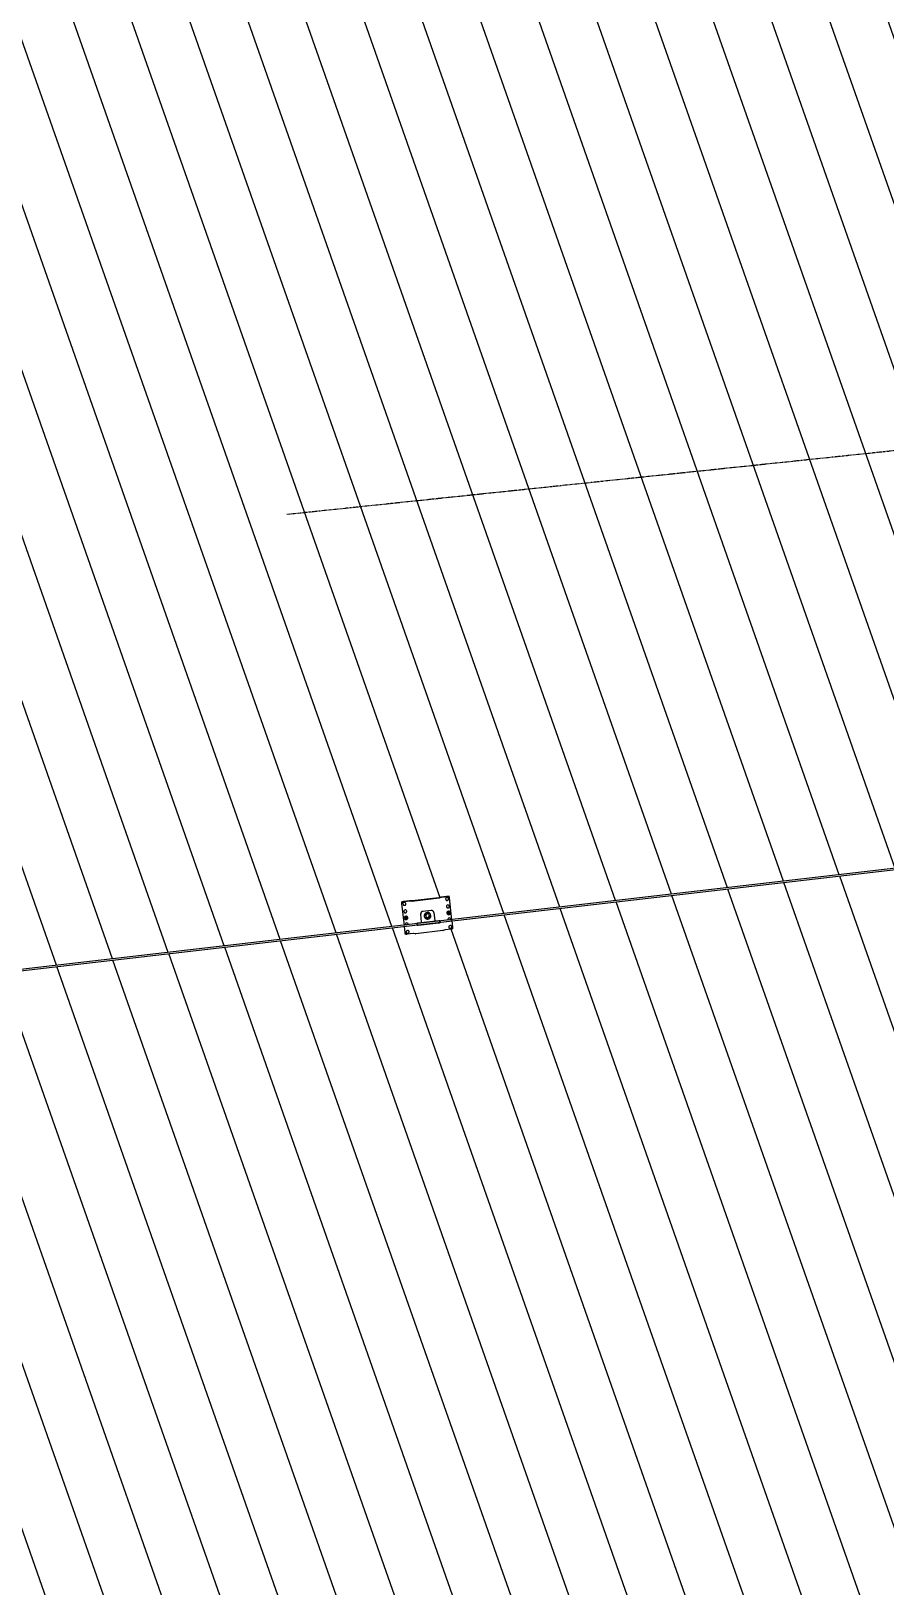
# Model space of a CAD drawing. Header units: millimetres. Extents: x -2479188 to -2300024, y 3874558 to 4053369.
# Drawn here: x -2352806 to -2347627, y 3971974 to 3981412 of the extents above; entities that cross this region are included whole.
import ezdxf

# ---------------------------------------------------------------- set-up
doc = ezdxf.new("R2010")
doc.units = ezdxf.units.MM
doc.linetypes.add('Grid Line', pattern=[21, 12, -3, 3, -3])
for name, color, linetype, lineweight in [('A-ANNO-DIMS', 211, 'Continuous', 5), ('A-ANNO-DIMS-200', 211, 'Continuous', 5), ('A-ROOF-PATT', 132, 'Continuous', 5), ('Q-SPCQ', 91, 'Continuous', 5), ('S-GRID', 1, 'Continuous', 5)]:
    doc.layers.add(name, color=color, linetype=linetype, lineweight=lineweight)
doc.styles.add('Arial', font='arial.ttf', dxfattribs={"height": 500})
doc.dimstyles.new('2_5-Diagonal-_deg_-Decimal_O', dxfattribs={"dimscale": 304.8, "dimtxt": 510.1297, "dimasz": 0.984252, "dimexe": 0.656168, "dimexo": 0.0625, "dimgap": 0.984252, "dimtad": 1, "dimdec": 0, "dimzin": 0, "dimdsep": 46, "dimtxsty": 'Arial', "dimblk1": 'OBLIQUE', "dimblk2": 'OBLIQUE', "dimsah": 1, "dimcen": 0.09, "dimdle": 0.656168, "dimazin": 0, "dimtfac": 1, "dimtdec": 4, "dimtix": 1, "dimtmove": 0, "dimatfit": 3, "dimfxl": 3.28084, "dimfxlon": 1, "dimtvp": 1, "dimtfill": 1, "dimtolj": 1, "dimtzin": 0, "dimlwd": 15, "dimlwe": 15, "dimarcsym": 2})

# ---------------------------------------------------------------- blocks, each defined once
blk = doc.blocks.new('Static Line_Sayfa_Metal Deck_Pan Mount - Up to 15 _ pitch - Max 2 Users-1848369-GA - Part A 6m')
at = {"layer": 'Q-SPCQ'}
for p, q in [((-2343541, 3976795.1), (-2379056, 3972687.5)), ((-2379055.1, 3972679.6), (-2343541, 3976787)), ((-2350495.1, 3976131.6), (-2350330.4, 3976150.6)), ((-2350332, 3976150.5), (-2350493.6, 3976131.8)), ((-2350319.4, 3976154.5), (-2350331, 3976150.7)), ((-2350329.4, 3976150.7), (-2350317.9, 3976154.6)), ((-2350269.6, 3976160.5), (-2350319.3, 3976154.7)), ((-2350319.3, 3976154.6), (-2350269.6, 3976160.3)), ((-2350279.5, 3976159.2), (-2350318.5, 3976154.6)), ((-2350316.9, 3976154.7), (-2350279.5, 3976159.1)), ((-2350269.6, 3976160.3), (-2350269.6, 3976160.5)), ((-2350268.4, 3976150.3), (-2350269.6, 3976160.3)), ((-2350268.9, 3976152.4), (-2350269, 3976152.5)), ((-2350253, 3976016.1), (-2350268.4, 3976150.3)), ((-2350508, 3976132.9), (-2350557.7, 3976127.1)), ((-2350557.7, 3976127), (-2350508, 3976132.7)), ((-2350556.5, 3976117), (-2350557.7, 3976127)), ((-2350541.2, 3975983.7), (-2350556.5, 3976117)), ((-2350549.6, 3976111.5), (-2350549.6, 3976111.4)), ((-2350508.8, 3976132.6), (-2350547.7, 3976128.1)), ((-2350547.7, 3976128), (-2350510.3, 3976132.4)), ((-2350544.4, 3976066.1), (-2350544.3, 3976066)), ((-2350532.6, 3976117.4), (-2350532.6, 3976117.4)), ((-2350527.4, 3976072), (-2350527.4, 3976072.1)), ((-2350509.3, 3976132.4), (-2350496, 3976131.5)), ((-2350508, 3976132.7), (-2350508, 3976132.9)), ((-2350494.5, 3976131.8), (-2350507.8, 3976132.7)), ((-2350379.9, 3976074.5), (-2350429.6, 3976068.8)), ((-2350379.9, 3976074.4), (-2350429.5, 3976068.6)), ((-2350364, 3976064.4), (-2350364, 3976064.6)), ((-2350363.2, 3976061.2), (-2350357.6, 3976012.1)), ((-2350291.3, 3976141.3), (-2350291.3, 3976141.3)), ((-2350286.1, 3976096), (-2350286.1, 3976095.9)), ((-2350273.7, 3976065.1), (-2350278.2, 3976061.6)), ((-2350278.2, 3976061.6), (-2350277.5, 3976056.1)), ((-2350273.6, 3976064.8), (-2350278.1, 3976061.4)), ((-2350278.1, 3976061.4), (-2350277.5, 3976055.8)), ((-2350277.5, 3976055.8), (-2350272.3, 3976053.6)), ((-2350274.3, 3976147.3), (-2350274.3, 3976147.3)), ((-2350268.6, 3976062.8), (-2350273.7, 3976065.1)), ((-2350273.6, 3976064.8), (-2350273.7, 3976065)), ((-2350268.5, 3976062.5), (-2350273.6, 3976064.8)), ((-2350272.3, 3976053.6), (-2350267.8, 3976056.9)), ((-2350269.1, 3976101.9), (-2350269.1, 3976101.9)), ((-2350267.8, 3976056.9), (-2350268.5, 3976062.5)), ((-2350535.9, 3975938.4), (-2350540.6, 3975979.3)), ((-2350536.5, 3976031.8), (-2350532, 3976035.2)), ((-2350535.8, 3976026.2), (-2350536.5, 3976031.8)), ((-2350531.9, 3976034.9), (-2350536.4, 3976031.5)), ((-2350536.4, 3976031.5), (-2350535.7, 3976025.9)), ((-2350535.7, 3976025.9), (-2350530.6, 3976023.7)), ((-2350535.2, 3975986.7), (-2350535.1, 3975986.3)), ((-2350535.2, 3975986.7), (-2350535.2, 3975986.7)), ((-2350531.9, 3976034.9), (-2350532, 3976035.2)), ((-2350532, 3976035.2), (-2350526.8, 3976032.9)), ((-2350526.7, 3976032.6), (-2350531.9, 3976034.9)), ((-2350530.6, 3976023.7), (-2350526.1, 3976027)), ((-2350526.1, 3976027), (-2350526.7, 3976032.6)), ((-2350518.2, 3975992.6), (-2350518.3, 3975992.7)), ((-2350461.4, 3975996.9), (-2350465.5, 3975995.4)), ((-2350464.3, 3975985.1), (-2350459.9, 3975984.6)), ((-2350459.1, 3975997.5), (-2350461.4, 3975996.9)), ((-2350457.6, 3975984.6), (-2350459.9, 3975984.6)), ((-2350333.1, 3976012), (-2350459.1, 3975997.5)), ((-2350457.6, 3975984.6), (-2350331.7, 3975999.1)), ((-2350437.1, 3976002.9), (-2350442.7, 3976052)), ((-2350420, 3976035.1), (-2350420, 3976035)), ((-2350412.3, 3976037.7), (-2350412.2, 3976037.3)), ((-2350410.2, 3976037.9), (-2350410.2, 3976037.8)), ((-2350391.9, 3976044.3), (-2350391.9, 3976044.3)), ((-2350390, 3976045.1), (-2350390.1, 3976045.5)), ((-2350382.5, 3976048.2), (-2350382.5, 3976048.3)), ((-2350333.1, 3976012), (-2350330.8, 3976012)), ((-2350331.7, 3975999.1), (-2350329.4, 3975999.7)), ((-2350326.4, 3976011.5), (-2350330.8, 3976012)), ((-2350329.4, 3975999.7), (-2350325.3, 3976001.2)), ((-2350277, 3976016.6), (-2350276.9, 3976016.5)), ((-2350276.9, 3976016.5), (-2350276.8, 3976016.2)), ((-2350271.8, 3975971.2), (-2350271.7, 3975971.1)), ((-2350260, 3976022.5), (-2350260, 3976022.6)), ((-2350246.8, 3975961.9), (-2350255.9, 3975960.8)), ((-2350254.7, 3975977.1), (-2350254.8, 3975977.2)), ((-2350247.9, 3975971.7), (-2350252.6, 3976012.6)), ((-2350246.8, 3975961.9), (-2350247.9, 3975971.7)), ((-2350534.8, 3975928.6), (-2350536, 3975938.4)), ((-2350535.5, 3975936.3), (-2350535.4, 3975936.2)), ((-2350525.6, 3975929.6), (-2350534.8, 3975928.6)), ((-2350530, 3975941.3), (-2350530, 3975941.3)), ((-2350487.4, 3975933.9), (-2350524.9, 3975929.6)), ((-2350513, 3975947.2), (-2350513, 3975947.3)), ((-2350473.2, 3975933.1), (-2350486.5, 3975934)), ((-2350307.6, 3975952.2), (-2350472.2, 3975933.1)), ((-2350295, 3975956.1), (-2350306.6, 3975952.3)), ((-2350256.7, 3975960.6), (-2350294.1, 3975956.3))]:
    blk.add_line(p, q, dxfattribs=at)
at = {"layer": 'Q-SPCQ', "flags": 128}
for points in [[(-2350549.6, 3976111.4), (-2350549.4, 3976111.1), (-2350549.3, 3976110.7), (-2350549.1, 3976110.4), (-2350549, 3976110.1), (-2350548.8, 3976109.8), (-2350548.6, 3976109.5), (-2350548.4, 3976109.2), (-2350548.2, 3976108.9), (-2350548, 3976108.6), (-2350547.7, 3976108.3), (-2350547.5, 3976108.1), (-2350547.2, 3976107.8), (-2350547, 3976107.6), (-2350546.7, 3976107.4), (-2350546.4, 3976107.1), (-2350546.1, 3976106.9), (-2350545.8, 3976106.7), (-2350545.5, 3976106.6), (-2350545.2, 3976106.4), (-2350544.8, 3976106.2), (-2350544.5, 3976106.1), (-2350544.2, 3976106), (-2350543.8, 3976105.8), (-2350543.5, 3976105.7), (-2350543.1, 3976105.6), (-2350542.8, 3976105.6), (-2350542.4, 3976105.5), (-2350542.1, 3976105.5), (-2350541.7, 3976105.4), (-2350541.4, 3976105.4), (-2350541, 3976105.4), (-2350540.6, 3976105.4), (-2350540.3, 3976105.4), (-2350540, 3976105.5)], [(-2350544.3, 3976066), (-2350544.2, 3976065.7), (-2350544.1, 3976065.4), (-2350543.9, 3976065), (-2350543.8, 3976064.7), (-2350543.6, 3976064.4), (-2350543.4, 3976064.1), (-2350543.2, 3976063.8), (-2350543, 3976063.5), (-2350542.7, 3976063.2), (-2350542.5, 3976063), (-2350542.3, 3976062.7), (-2350542, 3976062.5), (-2350541.7, 3976062.2), (-2350541.5, 3976062), (-2350541.2, 3976061.8), (-2350540.9, 3976061.6), (-2350540.6, 3976061.4), (-2350540.3, 3976061.2), (-2350539.9, 3976061), (-2350539.6, 3976060.9), (-2350539.3, 3976060.7), (-2350539, 3976060.6), (-2350538.6, 3976060.5), (-2350538.3, 3976060.4), (-2350537.9, 3976060.3), (-2350537.6, 3976060.2), (-2350537.2, 3976060.1), (-2350536.9, 3976060.1), (-2350536.5, 3976060), (-2350536.1, 3976060), (-2350535.8, 3976060), (-2350535.4, 3976060), (-2350535.1, 3976060.1), (-2350534.8, 3976060.1)], [(-2350540, 3976105.5), (-2350539.7, 3976105.5), (-2350539.3, 3976105.6), (-2350539, 3976105.7), (-2350538.6, 3976105.7), (-2350538.3, 3976105.8), (-2350537.9, 3976106), (-2350537.6, 3976106.1), (-2350537.3, 3976106.2), (-2350537, 3976106.4), (-2350536.6, 3976106.6), (-2350536.3, 3976106.8), (-2350536, 3976106.9), (-2350535.7, 3976107.2), (-2350535.5, 3976107.4), (-2350535.2, 3976107.6), (-2350534.9, 3976107.8), (-2350534.7, 3976108.1), (-2350534.4, 3976108.4), (-2350534.2, 3976108.6), (-2350533.9, 3976108.9), (-2350533.7, 3976109.2), (-2350533.5, 3976109.5), (-2350533.3, 3976109.8), (-2350533.2, 3976110.1), (-2350533, 3976110.4), (-2350532.8, 3976110.8), (-2350532.7, 3976111.1), (-2350532.6, 3976111.4), (-2350532.5, 3976111.8), (-2350532.4, 3976112.1), (-2350532.3, 3976112.5), (-2350532.2, 3976112.8), (-2350532.2, 3976113.2), (-2350532.1, 3976113.5), (-2350532.1, 3976113.9), (-2350532.1, 3976114.3), (-2350532.1, 3976114.6), (-2350532.1, 3976115), (-2350532.1, 3976115.3), (-2350532.2, 3976115.7), (-2350532.2, 3976116), (-2350532.3, 3976116.4), (-2350532.4, 3976116.7), (-2350532.5, 3976117.1), (-2350532.6, 3976117.4)], [(-2350534.8, 3976060.1), (-2350534.5, 3976060.1), (-2350534.1, 3976060.2), (-2350533.8, 3976060.3), (-2350533.4, 3976060.4), (-2350533.1, 3976060.5), (-2350532.7, 3976060.6), (-2350532.4, 3976060.7), (-2350532.1, 3976060.9), (-2350531.7, 3976061), (-2350531.4, 3976061.2), (-2350531.1, 3976061.4), (-2350530.8, 3976061.6), (-2350530.5, 3976061.8), (-2350530.2, 3976062), (-2350530, 3976062.2), (-2350529.7, 3976062.5), (-2350529.4, 3976062.7), (-2350529.2, 3976063), (-2350528.9, 3976063.3), (-2350528.7, 3976063.5), (-2350528.5, 3976063.8), (-2350528.3, 3976064.1), (-2350528.1, 3976064.4), (-2350527.9, 3976064.7), (-2350527.8, 3976065.1), (-2350527.6, 3976065.4), (-2350527.5, 3976065.7), (-2350527.4, 3976066.1), (-2350527.2, 3976066.4), (-2350527.1, 3976066.7), (-2350527.1, 3976067.1), (-2350527, 3976067.4), (-2350526.9, 3976067.8), (-2350526.9, 3976068.2), (-2350526.9, 3976068.5), (-2350526.9, 3976068.9), (-2350526.9, 3976069.2), (-2350526.9, 3976069.6), (-2350526.9, 3976070), (-2350526.9, 3976070.3), (-2350527, 3976070.7), (-2350527.1, 3976071), (-2350527.2, 3976071.4), (-2350527.3, 3976071.7), (-2350527.4, 3976072)], [(-2350291.3, 3976141.3), (-2350291.2, 3976140.9), (-2350291, 3976140.6), (-2350290.9, 3976140.3), (-2350290.7, 3976140), (-2350290.5, 3976139.7), (-2350290.3, 3976139.4), (-2350290.1, 3976139.1), (-2350289.9, 3976138.8), (-2350289.7, 3976138.5), (-2350289.5, 3976138.2), (-2350289.2, 3976138), (-2350289, 3976137.7), (-2350288.7, 3976137.5), (-2350288.4, 3976137.2), (-2350288.1, 3976137), (-2350287.8, 3976136.8), (-2350287.5, 3976136.6), (-2350287.2, 3976136.4), (-2350286.9, 3976136.3), (-2350286.6, 3976136.1), (-2350286.3, 3976136), (-2350285.9, 3976135.8), (-2350285.6, 3976135.7), (-2350285.2, 3976135.6), (-2350284.9, 3976135.5), (-2350284.5, 3976135.4), (-2350284.2, 3976135.4), (-2350283.8, 3976135.3), (-2350283.5, 3976135.3), (-2350283.1, 3976135.3), (-2350282.7, 3976135.3), (-2350282.4, 3976135.3), (-2350282, 3976135.3), (-2350281.8, 3976135.3)], [(-2350286.1, 3976095.9), (-2350286, 3976095.6), (-2350285.8, 3976095.2), (-2350285.7, 3976094.9), (-2350285.5, 3976094.6), (-2350285.3, 3976094.3), (-2350285.1, 3976094), (-2350284.9, 3976093.7), (-2350284.7, 3976093.4), (-2350284.5, 3976093.1), (-2350284.2, 3976092.8), (-2350284, 3976092.6), (-2350283.7, 3976092.3), (-2350283.5, 3976092.1), (-2350283.2, 3976091.9), (-2350282.9, 3976091.6), (-2350282.6, 3976091.4), (-2350282.3, 3976091.2), (-2350282, 3976091), (-2350281.7, 3976090.9), (-2350281.4, 3976090.7), (-2350281, 3976090.6), (-2350280.7, 3976090.4), (-2350280.4, 3976090.3), (-2350280, 3976090.2), (-2350279.7, 3976090.1), (-2350279.3, 3976090.1), (-2350279, 3976090), (-2350278.6, 3976089.9), (-2350278.2, 3976089.9), (-2350277.9, 3976089.9), (-2350277.5, 3976089.9), (-2350277.2, 3976089.9), (-2350276.8, 3976089.9), (-2350276.6, 3976090)], [(-2350281.8, 3976135.3), (-2350281.4, 3976135.4), (-2350281.1, 3976135.4), (-2350280.7, 3976135.5), (-2350280.4, 3976135.6), (-2350280, 3976135.7), (-2350279.7, 3976135.8), (-2350279.4, 3976136), (-2350279, 3976136.1), (-2350278.7, 3976136.3), (-2350278.4, 3976136.4), (-2350278.1, 3976136.6), (-2350277.8, 3976136.8), (-2350277.5, 3976137), (-2350277.2, 3976137.2), (-2350276.9, 3976137.5), (-2350276.6, 3976137.7), (-2350276.4, 3976138), (-2350276.1, 3976138.2), (-2350275.9, 3976138.5), (-2350275.7, 3976138.8), (-2350275.5, 3976139.1), (-2350275.3, 3976139.4), (-2350275.1, 3976139.7), (-2350274.9, 3976140), (-2350274.7, 3976140.3), (-2350274.6, 3976140.6), (-2350274.4, 3976141), (-2350274.3, 3976141.3), (-2350274.2, 3976141.6), (-2350274.1, 3976142), (-2350274, 3976142.3), (-2350274, 3976142.7), (-2350273.9, 3976143), (-2350273.9, 3976143.4), (-2350273.8, 3976143.8), (-2350273.8, 3976144.1), (-2350273.8, 3976144.5), (-2350273.8, 3976144.8), (-2350273.9, 3976145.2), (-2350273.9, 3976145.6), (-2350274, 3976145.9), (-2350274, 3976146.3), (-2350274.1, 3976146.6), (-2350274.2, 3976147), (-2350274.3, 3976147.3)], [(-2350276.6, 3976090), (-2350276.2, 3976090), (-2350275.8, 3976090.1), (-2350275.5, 3976090.1), (-2350275.2, 3976090.2), (-2350274.8, 3976090.3), (-2350274.5, 3976090.5), (-2350274.1, 3976090.6), (-2350273.8, 3976090.7), (-2350273.5, 3976090.9), (-2350273.2, 3976091.1), (-2350272.9, 3976091.2), (-2350272.6, 3976091.4), (-2350272.3, 3976091.6), (-2350272, 3976091.9), (-2350271.7, 3976092.1), (-2350271.4, 3976092.3), (-2350271.2, 3976092.6), (-2350270.9, 3976092.8), (-2350270.7, 3976093.1), (-2350270.5, 3976093.4), (-2350270.2, 3976093.7), (-2350270, 3976094), (-2350269.9, 3976094.3), (-2350269.7, 3976094.6), (-2350269.5, 3976094.9), (-2350269.4, 3976095.3), (-2350269.2, 3976095.6), (-2350269.1, 3976095.9), (-2350269, 3976096.3), (-2350268.9, 3976096.6), (-2350268.8, 3976097), (-2350268.7, 3976097.3), (-2350268.7, 3976097.7), (-2350268.6, 3976098), (-2350268.6, 3976098.4), (-2350268.6, 3976098.7), (-2350268.6, 3976099.1), (-2350268.6, 3976099.5), (-2350268.6, 3976099.8), (-2350268.7, 3976100.2), (-2350268.7, 3976100.5), (-2350268.8, 3976100.9), (-2350268.9, 3976101.2), (-2350269, 3976101.6), (-2350269.1, 3976101.9)], [(-2350517.9, 3975988.1), (-2350517.8, 3975988.4), (-2350517.8, 3975988.8), (-2350517.7, 3975989.1), (-2350517.7, 3975989.5), (-2350517.7, 3975989.9), (-2350517.7, 3975990.2), (-2350517.8, 3975990.6), (-2350517.8, 3975990.9), (-2350517.9, 3975991.3), (-2350517.9, 3975991.6), (-2350518, 3975992), (-2350518.1, 3975992.3), (-2350518.2, 3975992.6)], [(-2350412.2, 3976037.3), (-2350412, 3976036.9), (-2350411.8, 3976036.4), (-2350411.6, 3976036), (-2350411.4, 3976035.6), (-2350411.2, 3976035.2), (-2350410.9, 3976034.8), (-2350410.7, 3976034.4), (-2350410.4, 3976034), (-2350410.1, 3976033.7), (-2350409.8, 3976033.3), (-2350409.4, 3976033), (-2350409.1, 3976032.6), (-2350408.8, 3976032.3), (-2350408.4, 3976032), (-2350408, 3976031.7), (-2350407.6, 3976031.5), (-2350407.2, 3976031.2), (-2350406.8, 3976031), (-2350406.4, 3976030.7), (-2350406, 3976030.5), (-2350405.6, 3976030.4), (-2350405.1, 3976030.2), (-2350404.7, 3976030), (-2350404.2, 3976029.9), (-2350403.8, 3976029.8), (-2350403.3, 3976029.7), (-2350402.9, 3976029.6), (-2350402.4, 3976029.5), (-2350401.9, 3976029.5), (-2350401.5, 3976029.5), (-2350401, 3976029.5), (-2350400.5, 3976029.5), (-2350400.1, 3976029.5), (-2350399.7, 3976029.5)], [(-2350410.2, 3976037.8), (-2350410, 3976037.5), (-2350409.9, 3976037.1), (-2350409.7, 3976036.8), (-2350409.5, 3976036.4), (-2350409.4, 3976036.1), (-2350409.1, 3976035.7), (-2350408.9, 3976035.4), (-2350408.7, 3976035.1), (-2350408.5, 3976034.8), (-2350408.2, 3976034.5), (-2350407.9, 3976034.2), (-2350407.6, 3976034), (-2350407.4, 3976033.7), (-2350407.1, 3976033.4), (-2350406.8, 3976033.2), (-2350406.4, 3976033), (-2350406.1, 3976032.8), (-2350405.8, 3976032.6), (-2350405.4, 3976032.4), (-2350405.1, 3976032.2), (-2350404.7, 3976032.1), (-2350404.4, 3976031.9), (-2350404, 3976031.8), (-2350403.6, 3976031.7), (-2350403.3, 3976031.6), (-2350402.9, 3976031.5), (-2350402.5, 3976031.5), (-2350402.1, 3976031.4), (-2350401.7, 3976031.4), (-2350401.3, 3976031.3), (-2350400.9, 3976031.3), (-2350400.6, 3976031.4), (-2350400.2, 3976031.4), (-2350399.9, 3976031.4)], [(-2350399.9, 3976031.4), (-2350399.5, 3976031.5), (-2350399.1, 3976031.5), (-2350398.8, 3976031.6), (-2350398.4, 3976031.7), (-2350398, 3976031.8), (-2350397.7, 3976031.9), (-2350397.3, 3976032.1), (-2350396.9, 3976032.2), (-2350396.6, 3976032.4), (-2350396.2, 3976032.6), (-2350395.9, 3976032.8), (-2350395.6, 3976033), (-2350395.3, 3976033.2), (-2350395, 3976033.5), (-2350394.7, 3976033.7), (-2350394.4, 3976034), (-2350394.1, 3976034.2), (-2350393.8, 3976034.5), (-2350393.6, 3976034.8), (-2350393.3, 3976035.1), (-2350393.1, 3976035.4), (-2350392.9, 3976035.8), (-2350392.7, 3976036.1), (-2350392.5, 3976036.4), (-2350392.3, 3976036.8), (-2350392.2, 3976037.1), (-2350392, 3976037.5), (-2350391.9, 3976037.8), (-2350391.7, 3976038.2), (-2350391.6, 3976038.6), (-2350391.5, 3976039), (-2350391.5, 3976039.3), (-2350391.4, 3976039.7), (-2350391.4, 3976040.1), (-2350391.3, 3976040.5), (-2350391.3, 3976040.9), (-2350391.3, 3976041.3), (-2350391.3, 3976041.7), (-2350391.4, 3976042), (-2350391.4, 3976042.4), (-2350391.5, 3976042.8), (-2350391.6, 3976043.2), (-2350391.7, 3976043.6), (-2350391.8, 3976043.9), (-2350391.9, 3976044.3)], [(-2350399.7, 3976029.5), (-2350399.3, 3976029.6), (-2350398.8, 3976029.7), (-2350398.3, 3976029.8), (-2350397.9, 3976029.9), (-2350397.4, 3976030), (-2350397, 3976030.2), (-2350396.6, 3976030.4), (-2350396.1, 3976030.6), (-2350395.7, 3976030.8), (-2350395.3, 3976031), (-2350394.9, 3976031.2), (-2350394.5, 3976031.5), (-2350394.1, 3976031.8), (-2350393.7, 3976032), (-2350393.4, 3976032.3), (-2350393, 3976032.7), (-2350392.7, 3976033), (-2350392.4, 3976033.3), (-2350392.1, 3976033.7), (-2350391.8, 3976034), (-2350391.5, 3976034.4), (-2350391.2, 3976034.8), (-2350391, 3976035.2), (-2350390.7, 3976035.6), (-2350390.5, 3976036), (-2350390.3, 3976036.5), (-2350390.2, 3976036.9), (-2350390, 3976037.3), (-2350389.8, 3976037.8), (-2350389.7, 3976038.2), (-2350389.6, 3976038.7), (-2350389.5, 3976039.1), (-2350389.4, 3976039.6), (-2350389.4, 3976040.1), (-2350389.3, 3976040.5), (-2350389.3, 3976041), (-2350389.3, 3976041.5), (-2350389.4, 3976042), (-2350389.4, 3976042.4), (-2350389.5, 3976042.9), (-2350389.5, 3976043.4), (-2350389.6, 3976043.8), (-2350389.7, 3976044.3), (-2350389.9, 3976044.7), (-2350390, 3976045.1)], [(-2350271.7, 3975971.1), (-2350271.6, 3975970.8), (-2350271.5, 3975970.5), (-2350271.3, 3975970.2), (-2350271.1, 3975969.8), (-2350271, 3975969.5), (-2350270.8, 3975969.2), (-2350270.6, 3975968.9), (-2350270.4, 3975968.6), (-2350270.1, 3975968.4), (-2350269.9, 3975968.1), (-2350269.6, 3975967.8), (-2350269.4, 3975967.6), (-2350269.1, 3975967.3), (-2350268.8, 3975967.1), (-2350268.6, 3975966.9), (-2350268.3, 3975966.7), (-2350268, 3975966.5), (-2350267.7, 3975966.3), (-2350267.3, 3975966.1), (-2350267, 3975966), (-2350266.7, 3975965.8), (-2350266.3, 3975965.7), (-2350266, 3975965.6), (-2350265.7, 3975965.5), (-2350265.3, 3975965.4), (-2350265, 3975965.3), (-2350264.6, 3975965.2), (-2350264.3, 3975965.2), (-2350263.9, 3975965.2), (-2350263.5, 3975965.1), (-2350263.2, 3975965.1), (-2350262.8, 3975965.2), (-2350262.5, 3975965.2), (-2350262.2, 3975965.2)], [(-2350262.2, 3975965.2), (-2350261.9, 3975965.2), (-2350261.5, 3975965.3), (-2350261.1, 3975965.4), (-2350260.8, 3975965.5), (-2350260.5, 3975965.6), (-2350260.1, 3975965.7), (-2350259.8, 3975965.8), (-2350259.4, 3975966), (-2350259.1, 3975966.1), (-2350258.8, 3975966.3), (-2350258.5, 3975966.5), (-2350258.2, 3975966.7), (-2350257.9, 3975966.9), (-2350257.6, 3975967.1), (-2350257.3, 3975967.3), (-2350257.1, 3975967.6), (-2350256.8, 3975967.8), (-2350256.6, 3975968.1), (-2350256.3, 3975968.4), (-2350256.1, 3975968.6), (-2350255.9, 3975968.9), (-2350255.7, 3975969.2), (-2350255.5, 3975969.5), (-2350255.3, 3975969.9), (-2350255.2, 3975970.2), (-2350255, 3975970.5), (-2350254.9, 3975970.8), (-2350254.7, 3975971.2), (-2350254.6, 3975971.5), (-2350254.5, 3975971.9), (-2350254.4, 3975972.2), (-2350254.4, 3975972.6), (-2350254.3, 3975972.9), (-2350254.3, 3975973.3), (-2350254.3, 3975973.6), (-2350254.2, 3975974), (-2350254.2, 3975974.4), (-2350254.3, 3975974.7), (-2350254.3, 3975975.1), (-2350254.3, 3975975.4), (-2350254.4, 3975975.8), (-2350254.5, 3975976.1), (-2350254.5, 3975976.5), (-2350254.7, 3975976.8), (-2350254.7, 3975977.1)], [(-2350259.6, 3976017.9), (-2350259.5, 3976018.3), (-2350259.5, 3976018.7), (-2350259.5, 3976019), (-2350259.5, 3976019.4), (-2350259.5, 3976019.7), (-2350259.5, 3976020.1), (-2350259.5, 3976020.4), (-2350259.6, 3976020.8), (-2350259.6, 3976021.2), (-2350259.7, 3976021.5), (-2350259.8, 3976021.9), (-2350259.9, 3976022.2), (-2350260, 3976022.5)], [(-2350530, 3975941.3), (-2350529.9, 3975940.9), (-2350529.7, 3975940.6), (-2350529.6, 3975940.3), (-2350529.4, 3975940), (-2350529.2, 3975939.7), (-2350529, 3975939.3), (-2350528.8, 3975939.1), (-2350528.6, 3975938.8), (-2350528.4, 3975938.5), (-2350528.2, 3975938.2), (-2350527.9, 3975937.9), (-2350527.7, 3975937.7), (-2350527.4, 3975937.5), (-2350527.1, 3975937.2), (-2350526.8, 3975937), (-2350526.5, 3975936.8), (-2350526.2, 3975936.6), (-2350525.9, 3975936.4), (-2350525.6, 3975936.3), (-2350525.3, 3975936.1), (-2350524.9, 3975936), (-2350524.6, 3975935.8), (-2350524.3, 3975935.7), (-2350523.9, 3975935.6), (-2350523.6, 3975935.5), (-2350523.2, 3975935.4), (-2350522.9, 3975935.4), (-2350522.5, 3975935.3), (-2350522.2, 3975935.3), (-2350521.8, 3975935.3), (-2350521.4, 3975935.3), (-2350521.1, 3975935.3), (-2350520.7, 3975935.3), (-2350520.5, 3975935.3)], [(-2350520.5, 3975935.3), (-2350520.1, 3975935.4), (-2350519.8, 3975935.4), (-2350519.4, 3975935.5), (-2350519.1, 3975935.6), (-2350518.7, 3975935.7), (-2350518.4, 3975935.8), (-2350518, 3975936), (-2350517.7, 3975936.1), (-2350517.4, 3975936.3), (-2350517.1, 3975936.4), (-2350516.8, 3975936.6), (-2350516.5, 3975936.8), (-2350516.2, 3975937), (-2350515.9, 3975937.2), (-2350515.6, 3975937.5), (-2350515.3, 3975937.7), (-2350515.1, 3975938), (-2350514.8, 3975938.2), (-2350514.6, 3975938.5), (-2350514.4, 3975938.8), (-2350514.2, 3975939.1), (-2350514, 3975939.4), (-2350513.8, 3975939.7), (-2350513.6, 3975940), (-2350513.4, 3975940.3), (-2350513.3, 3975940.6), (-2350513.1, 3975941), (-2350513, 3975941.3), (-2350512.9, 3975941.6), (-2350512.8, 3975942), (-2350512.7, 3975942.3), (-2350512.6, 3975942.7), (-2350512.6, 3975943), (-2350512.5, 3975943.4), (-2350512.5, 3975943.8), (-2350512.5, 3975944.1), (-2350512.5, 3975944.5), (-2350512.5, 3975944.8), (-2350512.5, 3975945.2), (-2350512.6, 3975945.6), (-2350512.7, 3975945.9), (-2350512.7, 3975946.3), (-2350512.8, 3975946.6), (-2350512.9, 3975947), (-2350513, 3975947.2)]]:
    blk.add_lwpolyline(points, dxfattribs=at)
at = {"layer": 'Q-SPCQ'}
for centre, major_axis, ratio, start_param, end_param in [((-2350332, 3976150.6), (0.993, 0.114), 0.051038, 4.723987, 6.042624), ((-2350330.4, 3976150.6), (0.993, 0.114), 0.051038, 4.723987, 6.042624), ((-2350318.5, 3976154.6), (0.993, 0.114), 0.051038, 1.582394, 1.802167), ((-2350316.9, 3976154.7), (0.993, 0.114), 0.051038, 1.582394, 2.901031), ((-2350282.8, 3976144.3), (8.49, 2.98), 0.99863, 1.347635, 3.44203), ((-2350282.8, 3976144.3), (8.49, 2.98), 0.99863, 5.536425, 7.63082), ((-2350278.4, 3976149.2), (9.43, 3.32), 0.99863, 0.038638, 1.347635), ((-2350278.4, 3976149.1), (9.43, 3.32), 0.99863, 6.060024, 7.63082), ((-2350546.6, 3976118.2), (9.43, 3.32), 0.99863, 1.347635, 2.918431), ((-2350546.5, 3976118.1), (9.43, 3.32), 0.99863, 1.347635, 2.918431), ((-2350541.1, 3976114.5), (8.49, 2.98), 0.99863, 1.347635, 3.141593), ((-2350541.1, 3976114.5), (8.49, 2.98), 0.99863, 3.502719, 4.489228), ((-2350535.9, 3976069.1), (8.49, 2.98), 0.99863, 1.347635, 3.141593), ((-2350535.9, 3976069.1), (8.49, 2.98), 0.99863, 3.502719, 4.489228), ((-2350541.1, 3976114.5), (8.49, 2.98), 0.99863, 0.300437, 1.347635), ((-2350541.1, 3976114.5), (8.49, 2.98), 0.99863, 4.489228, 5.408181), ((-2350535.9, 3976069.1), (8.49, 2.98), 0.99863, 0.300437, 1.347635), ((-2350535.9, 3976069.1), (8.49, 2.98), 0.99863, 4.489228, 5.408181), ((-2350541.1, 3976114.5), (8.49, 2.98), 0.99863, 5.536425, 6.283185), ((-2350535.9, 3976069.1), (8.49, 2.98), 0.99863, 5.536425, 6.283185), ((-2350510.3, 3976132.3), (0.993, 0.114), 0.051038, 0.263757, 1.582394), ((-2350508.7, 3976132.6), (0.993, 0.114), 0.051038, 0.263758, 1.582394), ((-2350495.1, 3976131.6), (0.993, 0.114), 0.051038, 3.40535, 4.723987), ((-2350493.6, 3976131.9), (0.993, 0.114), 0.051038, 3.40535, 4.723987), ((-2350427.9, 3976053.9), (14.2, 5), 0.99863, 1.347635, 2.918431), ((-2350427.8, 3976053.7), (14.2, 5), 0.99863, 1.347635, 2.918431), ((-2350401.3, 3976041.7), (18.8, 6.6), 0.99863, 1.347635, 3.70383), ((-2350401.2, 3976041.6), (18.8, 6.6), 0.99863, 1.347635, 4.489228), ((-2350401.2, 3976041.6), (18.8, 6.6), 0.99863, 4.489228, 7.63082), ((-2350401.3, 3976041.7), (18.8, 6.6), 0.99863, 6.060024, 7.63082), ((-2350378.2, 3976059.6), (14.2, 5), 0.99863, 0.038638, 1.347635), ((-2350378.1, 3976059.5), (14.2, 5), 0.99863, 6.060024, 7.63082), ((-2350378.2, 3976059.6), (14.2, 5), 0.99863, 6.060024, 6.283185), ((-2350282.8, 3976144.3), (8.49, 2.98), 0.99863, 3.541054, 4.489228), ((-2350277.6, 3976099), (8.49, 2.98), 0.99863, 1.347635, 3.44203), ((-2350273, 3976059.3), (10.4, 3.6), 0.99863, 1.347635, 4.489228), ((-2350277.6, 3976099), (8.49, 2.98), 0.99863, 3.541054, 4.489228), ((-2350282.8, 3976144.3), (8.49, 2.98), 0.99863, 4.489228, 5.459951), ((-2350277.6, 3976099), (8.49, 2.98), 0.99863, 5.536425, 7.63082), ((-2350277.6, 3976099), (8.49, 2.98), 0.99863, 4.489228, 5.408181), ((-2350273, 3976059.3), (10.4, 3.6), 0.99863, 4.489228, 7.63082), ((-2350531.3, 3976029.4), (10.4, 3.6), 0.99863, 1.347635, 4.489228), ((-2350526.7, 3975989.7), (8.49, 2.98), 0.99863, 1.347635, 3.44203), ((-2350531.3, 3976029.4), (10.4, 3.6), 0.99863, 4.489228, 7.63082), ((-2350526.7, 3975989.7), (8.49, 2.98), 0.99863, 5.562516, 7.63082), ((-2350464.9, 3975990.3), (-0.6, 5.18), 0.011583, 0.002734, 1.035884), ((-2350464.9, 3975990.3), (-0.6, 5.18), 0.011583, 4.661325, 6.283185), ((-2350464.9, 3975990.3), (-0.6, 5.18), 0.011583, 3.141593, 4.661325), ((-2350464.9, 3975990.3), (-0.6, 5.18), 0.011583, 2.56693, 3.138859), ((-2350437, 3976002.7), (-0.46, 3.97), 0.011583, 1.519733, 2.56693), ((-2350401.2, 3976041.6), (11.1, 3.9), 0.99863, 1.347635, 4.489228), ((-2350401.2, 3976041.6), (11.1, 3.9), 0.99863, 4.489228, 7.63082), ((-2350357.5, 3976011.9), (-0.46, 3.97), 0.011583, 1.519733, 2.56693), ((-2350325.8, 3976006.3), (-0.6, 5.18), 0.011583, 0, 1.255378), ((-2350325.8, 3976006.3), (-0.6, 5.18), 0.011583, 4.661325, 6.280452), ((-2350325.8, 3976006.3), (-0.6, 5.18), 0.011583, 3.144326, 4.661325), ((-2350325.8, 3976006.3), (-0.6, 5.18), 0.011583, 2.56693, 3.141593), ((-2350268.5, 3976019.6), (8.49, 2.98), 0.99863, 1.347635, 3.141593), ((-2350263.3, 3975974.2), (8.49, 2.98), 0.99863, 1.347635, 3.141593), ((-2350263.3, 3975974.2), (8.49, 2.98), 0.99863, 3.502719, 4.489228), ((-2350268.5, 3976019.6), (8.49, 2.98), 0.99863, 0.300437, 1.347635), ((-2350263.3, 3975974.2), (8.49, 2.98), 0.99863, 0.300437, 1.347635), ((-2350263.3, 3975974.2), (8.49, 2.98), 0.99863, 4.489228, 5.408181), ((-2350268.5, 3976019.6), (8.49, 2.98), 0.99863, 5.561636, 6.283185), ((-2350257.8, 3975970.5), (9.43, 3.32), 0.99863, 4.489228, 6.060024), ((-2350263.3, 3975974.2), (8.49, 2.98), 0.99863, 5.536425, 6.283185), ((-2350257.8, 3975970.6), (9.43, 3.32), 0.99863, 4.751027, 6.060024), ((-2350526, 3975939.5), (9.43, 3.32), 0.99863, 2.918431, 4.489228), ((-2350521.5, 3975944.3), (8.49, 2.98), 0.99863, 1.347635, 3.44203), ((-2350526, 3975939.6), (9.43, 3.32), 0.99863, 3.965629, 4.227428), ((-2350521.5, 3975944.3), (8.49, 2.98), 0.99863, 3.502719, 4.489228), ((-2350521.5, 3975944.3), (8.49, 2.98), 0.99863, 5.536425, 7.63082), ((-2350521.5, 3975944.3), (8.49, 2.98), 0.99863, 4.489228, 5.459951), ((-2350487.4, 3975933.9), (0.993, 0.114), 0.051038, 0.263758, 1.582394), ((-2350472.3, 3975933.2), (0.993, 0.114), 0.051038, 3.40535, 4.723987), ((-2350307.6, 3975952.2), (0.993, 0.114), 0.051038, 4.723987, 6.042624), ((-2350294.1, 3975956.2), (0.993, 0.114), 0.051038, 1.582394, 2.901031)]:
    blk.add_ellipse(centre, major_axis=major_axis, ratio=ratio, start_param=start_param, end_param=end_param, dxfattribs=at)
for points in [[(-2350277.5, 3976056), (-2350277.6, 3976057), (-2350277.9, 3976058.8), (-2350278.1, 3976060.7), (-2350278.2, 3976061.6)], [(-2350273.7, 3976065), (-2350272.8, 3976064.7), (-2350271.1, 3976063.9), (-2350269.4, 3976063.1), (-2350268.6, 3976062.7)], [(-2350536.4, 3976031.7), (-2350536.3, 3976030.8), (-2350536.1, 3976028.9), (-2350535.9, 3976027.1), (-2350535.8, 3976026.2)], [(-2350526.8, 3976032.8), (-2350527.7, 3976033.2), (-2350529.4, 3976034), (-2350531.1, 3976034.8), (-2350532, 3976035.2)]]:
    blk.add_open_spline(points, degree=3, dxfattribs=at)
blk = doc.blocks.new('DIMBLOCK1-GA - Part A 6m')
at = {"layer": 'A-ANNO-DIMS-200', "lineweight": 15}
for p, q in [((-2349275, 4050158.5), (-2349545.1, 4051121.4)), ((-2349275, 4050158.5), (-2349171.1, 4050343.4)), ((-2349275, 4050158.5), (-2349378.9, 4049973.6)), ((-2349275, 4050158.5), (-2349275, 4050158.5)), ((-2349275, 4050158.5), (-2349221, 4049965.9)), ((-2359400.9, 4046998.1), (-2359726.5, 4047943.6)), ((-2359400.9, 4046998.1), (-2359307.9, 4047188.7)), ((-2359400.9, 4046998.1), (-2359493.9, 4046807.4)), ((-2359400.9, 4046998.1), (-2359335.8, 4046809))]:
    blk.add_line(p, q, dxfattribs=at)
for start, end in [(105.604575, 109.06324), (105.667407, 109.000407)]:
    blk.add_arc((-2300023.8, 3874558.4), 182376.2, start, end, dxfattribs=at)
at = {"layer": 'A-ANNO-DIMS-200', "color": 0, "lineweight": 15, "insert": (-2355422.9, 4049314.8), "char_height": 500, "width": 1958.898, "attachment_point": 1, "rotation": 17.33391, "line_spacing_factor": 0.941778, "style": 'Arial', "bg_fill": 3, "box_fill_scale": 1.25, "bg_fill_color": 256, "bg_fill_true_color": 13158600, "bg_fill_transparency": 0}
blk.add_mtext('3.33°', dxfattribs=at)
blk = doc.blocks.new('_Oblique')
at = {"color": 0, "linetype": 'ByBlock', "lineweight": -2}
blk.add_line((-0.5, -0.5), (0.5, 0.5), dxfattribs=at)

msp = doc.modelspace()

# ---------------------------------------------------------------- hatches: boundary and pattern name
at = {"layer": 'A-ROOF-PATT'}
h = msp.add_hatch(dxfattribs=at)
h.set_pattern_fill('FP_1', color=256, style=0, pattern_type=2)
h.set_pattern_definition([(109.367, (-4018.33, 11431.97), (-314.1568, -110.428734), [])])
h.paths.add_polyline_path([(-2379210.5, 3972669.7), (-2379200.7, 3972672.3), (-2379210.5, 3972757), (-2379210.5, 3972672.3)])
h.paths.add_polyline_path([(-2395153, 3967433.9), (-2339817, 3967433.9), (-2339817, 3977217.7), (-2344520.5, 3976673.7), (-2344516, 3976624.7), (-2344563.3, 3976619.1), (-2344575, 3976616.9), (-2344575.7, 3976615.1), (-2344741.4, 3976596.7), (-2344741.4, 3976596), (-2344777.5, 3976594.3), (-2344803.1, 3976592.7), (-2344808.6, 3976640.4), (-2350252.4, 3976010.8), (-2350247.9, 3975961.7), (-2350295.1, 3975956.1), (-2350306.8, 3975954), (-2350307.6, 3975952.2), (-2350473.2, 3975933.8), (-2350473.2, 3975933), (-2350509.3, 3975931.4), (-2350535, 3975929.8), (-2350540.5, 3975977.5), (-2355984.2, 3975347.9), (-2355979.7, 3975298.8), (-2356026.9, 3975293.2), (-2356038.6, 3975291), (-2356039.4, 3975289.2), (-2356205, 3975270.8), (-2356206.1, 3975270.2), (-2356227.8, 3975270), (-2356266.8, 3975266.8), (-2356272.3, 3975314.6), (-2361716, 3974685), (-2361711.5, 3974635.9), (-2361758.8, 3974630.3), (-2361770.5, 3974628.1), (-2361771.2, 3974626.3), (-2361936.9, 3974607.9), (-2361936.9, 3974607.2), (-2361973, 3974605.6), (-2361998.6, 3974603.9), (-2362004.1, 3974651.7), (-2367447.9, 3974022), (-2367443.4, 3973973), (-2367490.6, 3973967.4), (-2367502.3, 3973965.2), (-2367503.1, 3973963.4), (-2367668.7, 3973945), (-2367668.7, 3973944.3), (-2367704.8, 3973942.6), (-2367730.5, 3973941), (-2367736, 3973988.7), (-2373179.7, 3973359.1), (-2373175.2, 3973310.1), (-2373222.4, 3973304.4), (-2373234.1, 3973302.3), (-2373234.9, 3973300.5), (-2373400.5, 3973282.1), (-2373400.5, 3973281.4), (-2373436.6, 3973279.7), (-2373462.3, 3973278.1), (-2373467.8, 3973325.8), (-2378911.5, 3972696.2), (-2378907, 3972647.1), (-2378954.3, 3972641.5), (-2378966, 3972639.4), (-2378966.7, 3972637.6), (-2379132.4, 3972619.1), (-2379133.4, 3972618.5), (-2379155.1, 3972618.3), (-2379194.1, 3972615.1), (-2379200, 3972662.9), (-2384512.7, 3972048.3), (-2384502.4, 3971953.6), (-2385050.7, 3971890.3), (-2385081.1, 3972155.2), (-2384532.8, 3972218.5), (-2384513.5, 3972057.3), (-2379210.5, 3972669.7), (-2379210.5, 3972757), (-2379215.7, 3972812.5), (-2379167.1, 3972817.7), (-2379155, 3972815.1), (-2379154.2, 3972816.9), (-2378988.6, 3972835.5), (-2378988.6, 3972836.1), (-2378966.7, 3972841.3), (-2378928.6, 3972844.4), (-2378912.5, 3972704.1), (-2373468.7, 3973333.7), (-2373483.8, 3973475.4), (-2373435.3, 3973480.7), (-2373423.2, 3973478), (-2373422.4, 3973479.9), (-2373256.8, 3973498.4), (-2373256.8, 3973499.1), (-2373234.9, 3973504.2), (-2373196.8, 3973507.4), (-2373180.6, 3973367.1), (-2367736.9, 3973996.7), (-2367752, 3974138.4), (-2367703.5, 3974143.6), (-2367691.3, 3974140.9), (-2367690.6, 3974142.8), (-2367524.9, 3974161.3), (-2367524.9, 3974162), (-2367503.1, 3974167.1), (-2367465, 3974170.3), (-2367448.8, 3974030), (-2362005, 3974659.6), (-2362020.2, 3974801.3), (-2361971.6, 3974806.5), (-2361959.5, 3974803.9), (-2361958.7, 3974805.7), (-2361793.1, 3974824.2), (-2361793.1, 3974824.9), (-2361771.2, 3974830.1), (-2361733.1, 3974833.2), (-2361717, 3974692.9), (-2356273.2, 3975322.5), (-2356288.3, 3975464.2), (-2356239.8, 3975469.4), (-2356227.7, 3975466.8), (-2356226.9, 3975468.6), (-2356061.3, 3975487.2), (-2356061.3, 3975487.8), (-2356039.4, 3975493), (-2356001.3, 3975496.1), (-2355985.1, 3975355.8), (-2350541.4, 3975985.4), (-2350556.5, 3976127.1), (-2350507.9, 3976132.3), (-2350495.8, 3976129.7), (-2350495.1, 3976131.6), (-2350329.4, 3976150.1), (-2350329.4, 3976150.7), (-2350307.6, 3976155.9), (-2350269.5, 3976159.1), (-2350253.3, 3976018.8), (-2344809.5, 3976648.4), (-2344824.6, 3976790), (-2344776.1, 3976795.3), (-2344764, 3976792.6), (-2344763.2, 3976794.5), (-2344597.6, 3976813), (-2344597.6, 3976813.7), (-2344575.7, 3976818.8), (-2344537.6, 3976822), (-2344521.5, 3976681.7), (-2339817, 3977225.8), (-2339817, 3989581.9), (-2341201.2, 3993601.8), (-2387343.6, 3977708.9), (-2397478.9, 3974146.4), (-2395280.2, 3967761.1), (-2395420.1, 3967713), (-2397618.5, 3974097.3), (-2397703.4, 3974067.4), (-2395505.3, 3967683.7), (-2395543.1, 3967670.7), (-2397741.1, 3974054.2), (-2397781.7, 3974039.8), (-2397673.7, 3973729.6), (-2395460.8, 3967433.9)])
h.paths.add_polyline_path([(-2381874.4, 3972354), (-2381855.1, 3972356.6), (-2381865.9, 3972355)])
h.paths.add_polyline_path([(-2395958.4, 3974286.8), (-2395986.7, 3974294.4), (-2396009.9, 3974312.2), (-2396024.5, 3974337.6), (-2396028.3, 3974366.6), (-2396020.8, 3974394.8), (-2396002.9, 3974418), (-2395977.6, 3974432.7), (-2395948.6, 3974436.5), (-2395920.3, 3974428.9), (-2395897.1, 3974411.1), (-2395882.5, 3974385.7), (-2395878.7, 3974356.7), (-2395886.2, 3974328.4), (-2395904.1, 3974305.2), (-2395929.4, 3974290.6)])
h.paths.add_polyline_path([(-2391146, 3975919.2), (-2391174.3, 3975926.7), (-2391197.5, 3975944.6), (-2391212.1, 3975969.9), (-2391215.9, 3975998.9), (-2391208.3, 3976027.2), (-2391190.5, 3976050.4), (-2391165.2, 3976065), (-2391136.2, 3976068.8), (-2391107.9, 3976061.2), (-2391084.7, 3976043.4), (-2391070.1, 3976018.1), (-2391066.2, 3975989.1), (-2391073.8, 3975960.8), (-2391091.7, 3975937.6), (-2391117, 3975923), (-2391136.2, 3975920.4)])
h.paths.add_polyline_path([(-2386228.6, 3977588.1), (-2386256.8, 3977595.7), (-2386280, 3977613.5), (-2386294.7, 3977638.8), (-2386298.5, 3977667.8), (-2386290.9, 3977696.1), (-2386273.1, 3977719.3), (-2386247.7, 3977733.9), (-2386218.7, 3977737.7), (-2386190.4, 3977730.2), (-2386167.2, 3977712.3), (-2386152.6, 3977687), (-2386148.8, 3977658), (-2386156.4, 3977629.7), (-2386174.2, 3977606.5), (-2386199.6, 3977591.9), (-2386218.7, 3977589.4)])
h.paths.add_polyline_path([(-2382750.9, 3977732.3), (-2382759, 3977734.6), (-2382766.3, 3977744.4), (-2382764.7, 3977756.3), (-2382759.2, 3977763.2), (-2382761.7, 3977765.1), (-2382762.6, 3977764.5), (-2382766.9, 3977773.3), (-2382768.6, 3977804.3), (-2382775, 3977804.3), (-2382775, 3977814.3), (-2382726.7, 3977814.3), (-2382726.7, 3977804.3), (-2382734.9, 3977804.3), (-2382737, 3977773.3), (-2382742.9, 3977773.3), (-2382744.9, 3977765.4), (-2382739.6, 3977759.6), (-2382735.4, 3977748.3), (-2382737, 3977740.3), (-2382742.9, 3977734.5), (-2382748.8, 3977732.9)])
h.paths.add_polyline_path([(-2383707.6, 3977758), (-2383707.6, 3977770.6), (-2383708.4, 3977773.3), (-2383709.9, 3977773.3), (-2383710.6, 3977763.6), (-2383707.7, 3977758.3)])
h.paths.add_polyline_path([(-2382779.3, 3977761.4), (-2382784, 3977763.3), (-2382774.7, 3977762.2)])
h.paths.add_polyline_path([(-2383676.9, 3977732.3), (-2383676.9, 3977737), (-2383685.6, 3977737), (-2383688.3, 3977737), (-2383691.9, 3977740.8), (-2383686.6, 3977742.1), (-2383691.9, 3977746.8), (-2383697.5, 3977746.8), (-2383698.9, 3977751.3), (-2383704.1, 3977754.7), (-2383704.4, 3977758.2), (-2383710.4, 3977759.6), (-2383715.7, 3977773.3), (-2383717.9, 3977773.3), (-2383719.6, 3977804.3), (-2383726, 3977804.3), (-2383726, 3977814.3), (-2383677.7, 3977814.3), (-2383677.7, 3977804.3), (-2383685.9, 3977804.3), (-2383688, 3977773.3), (-2383693.9, 3977773.3), (-2383694, 3977767.2), (-2383695.3, 3977764.3), (-2383691.7, 3977758.3), (-2383689.3, 3977758.3), (-2383687.1, 3977759.9), (-2383676.9, 3977758.3), (-2383676.9, 3977764.3), (-2382796.7, 3977762.2), (-2382794.3, 3977761.4), (-2382777.4, 3977760.8), (-2382772.1, 3977757.2), (-2382773.4, 3977754.4), (-2382771.7, 3977752.5), (-2382768.5, 3977752.5), (-2382768.4, 3977750.3), (-2382776.4, 3977746.7), (-2382777.4, 3977744.4), (-2382776.8, 3977742.2), (-2382776.4, 3977741.1), (-2382768.7, 3977740.5), (-2382766.3, 3977738.5), (-2382771.5, 3977737), (-2382771.9, 3977734.8), (-2382786.9, 3977733.4), (-2382915.2, 3977732.3), (-2383447.3, 3977732.3)])
h.paths.add_polyline_path([(-2383684.2, 3977738.4), (-2383676.9, 3977742.1), (-2383676.9, 3977744.2), (-2383684.2, 3977742), (-2383685.4, 3977740.3)])
h.paths.add_polyline_path([(-2382768.6, 3977754.4), (-2382771.9, 3977757.3), (-2382766.9, 3977756.3), (-2382768.3, 3977754.8)])
h.paths.add_polyline_path([(-2382831.6, 3977804.3), (-2382838, 3977804.3), (-2382838, 3977814.3), (-2382789.7, 3977814.3), (-2382789.7, 3977804.3), (-2382826.4, 3977804.3)])
h.paths.add_polyline_path([(-2381252.8, 3979277.1), (-2381281, 3979284.7), (-2381304.2, 3979302.5), (-2381319, 3979328.5), (-2381322.7, 3979356.8), (-2381315.1, 3979385.1), (-2381297.3, 3979408.3), (-2381271.9, 3979422.9), (-2381242.9, 3979426.8), (-2381214.6, 3979419.2), (-2381191.4, 3979401.3), (-2381176.8, 3979376), (-2381173, 3979347), (-2381180.6, 3979318.7), (-2381198.4, 3979295.5), (-2381223.8, 3979280.9)])
h.paths.add_polyline_path([(-2376309.7, 3980954.8), (-2376338, 3980962.4), (-2376361.2, 3980980.2), (-2376375.8, 3981005.6), (-2376379.6, 3981034.6), (-2376372.1, 3981062.8), (-2376354.2, 3981086), (-2376328.9, 3981100.7), (-2376299.9, 3981104.5), (-2376271.6, 3981096.9), (-2376248.4, 3981079.1), (-2376233.8, 3981053.7), (-2376230, 3981024.7), (-2376237.6, 3980996.4), (-2376255.4, 3980973.2), (-2376280.7, 3980958.6)])
h.paths.add_polyline_path([(-2371411.2, 3982617.2), (-2371439.5, 3982624.8), (-2371462.7, 3982642.6), (-2371477.3, 3982668), (-2371481.1, 3982697), (-2371473.5, 3982725.2), (-2371455.7, 3982748.4), (-2371430.4, 3982763.1), (-2371401.4, 3982766.9), (-2371373.1, 3982759.3), (-2371349.9, 3982741.5), (-2371335.3, 3982716.1), (-2371331.5, 3982687.1), (-2371339, 3982658.8), (-2371356.9, 3982635.6), (-2371382.2, 3982621), (-2371401.4, 3982618.5)])
h.paths.add_polyline_path([(-2366426.9, 3984309.2), (-2366455.1, 3984316.7), (-2366478.3, 3984334.6), (-2366493, 3984359.9), (-2366496.8, 3984388.9), (-2366489.2, 3984417.2), (-2366471.4, 3984440.4), (-2366446, 3984455), (-2366417, 3984458.8), (-2366388.7, 3984451.3), (-2366365.5, 3984433.4), (-2366350.9, 3984408.1), (-2366347.1, 3984379.1), (-2366354.7, 3984350.8), (-2366372.5, 3984327.6), (-2366397.8, 3984313), (-2366420.8, 3984310)])
h.paths.add_polyline_path([(-2361476.2, 3985989.5), (-2361504.4, 3985997.1), (-2361527.6, 3986014.9), (-2361542.3, 3986040.3), (-2361546.1, 3986069.3), (-2361538.5, 3986097.6), (-2361520.7, 3986120.8), (-2361495.3, 3986135.4), (-2361466.3, 3986139.2), (-2361438, 3986131.6), (-2361414.8, 3986113.8), (-2361400.2, 3986088.5), (-2361396.4, 3986059.4), (-2361404, 3986031.2), (-2361421.8, 3986008), (-2361447.1, 3985993.3), (-2361466.3, 3985990.8)])
h.paths.add_polyline_path([(-2357592.1, 3987302.6), (-2357620.4, 3987310.2), (-2357643.6, 3987328), (-2357658.2, 3987353.4), (-2357662, 3987382.4), (-2357654.4, 3987410.6), (-2357636.6, 3987433.9), (-2357611.2, 3987448.5), (-2357582.2, 3987452.3), (-2357554, 3987444.7), (-2357530.8, 3987426.9), (-2357516.1, 3987401.5), (-2357512.3, 3987372.5), (-2357519.9, 3987344.3), (-2357537.7, 3987321), (-2357563.1, 3987306.4)])
h.paths.add_polyline_path([(-2353749.6, 3988601.4), (-2353777.8, 3988609), (-2353801.1, 3988626.8), (-2353815.7, 3988652.2), (-2353819.5, 3988681.2), (-2353811.9, 3988709.4), (-2353794.1, 3988732.6), (-2353768.7, 3988747.3), (-2353739.7, 3988751.1), (-2353711.5, 3988743.5), (-2353688.2, 3988725.7), (-2353673.6, 3988700.3), (-2353669.8, 3988671.3), (-2353677.4, 3988643), (-2353695.2, 3988619.8), (-2353720.6, 3988605.2)])
h.paths.add_polyline_path([(-2354929.5, 3989102.4), (-2350574.6, 3990602.2), (-2350568.1, 3990608.4), (-2350568.1, 3990618.2), (-2350574.6, 3990633.2), (-2354840.4, 3989133.8)])
h.paths.add_polyline_path([(-2339817, 3989600), (-2339817, 3989601.6), (-2339841.3, 3989670.8)])
h.paths.add_polyline_path([(-2339817, 3989838.1), (-2339817, 3990467.8), (-2341051.7, 3993980.5), (-2350565.4, 3990636.5), (-2350557.1, 3990616.7), (-2350553.7, 3990612.9), (-2350543.5, 3990612.9), (-2341066.8, 3993875.9), (-2341004.9, 3993696.2), (-2341042.6, 3993683.2), (-2341034.4, 3993659.3), (-2341122.3, 3993629), (-2339989.5, 3990339.1)])
h.paths.add_polyline_path([(-2349820.2, 3989930.1), (-2349848.4, 3989937.7), (-2349871.6, 3989955.5), (-2349886.3, 3989980.9), (-2349890.1, 3990009.9), (-2349882.5, 3990038.1), (-2349864.7, 3990061.3), (-2349839.3, 3990076), (-2349810.3, 3990079.8), (-2349782, 3990072.2), (-2349758.8, 3990054.4), (-2349744.2, 3990029), (-2349740.4, 3990000), (-2349748, 3989971.7), (-2349765.8, 3989948.5), (-2349791.1, 3989933.9), (-2349810.3, 3989931.4)])
h.paths.add_polyline_path([(-2345822.6, 3991282.3), (-2345850.9, 3991289.8), (-2345874.6, 3991308.6), (-2345888.7, 3991333), (-2345892.6, 3991362), (-2345885, 3991390.3), (-2345867.1, 3991413.5), (-2345841.8, 3991428.1), (-2345812.8, 3991431.9), (-2345784.5, 3991424.3), (-2345761.3, 3991406.5), (-2345746.7, 3991381.2), (-2345742.9, 3991352.2), (-2345750.5, 3991323.9), (-2345768.3, 3991300.7), (-2345793.6, 3991286.1)])
h.paths.add_polyline_path([(-2341861.1, 3992622), (-2341889.4, 3992629.6), (-2341912.6, 3992647.4), (-2341927.2, 3992672.8), (-2341931, 3992701.8), (-2341923.5, 3992730), (-2341905.6, 3992753.2), (-2341880.3, 3992767.9), (-2341851.3, 3992771.7), (-2341823, 3992764.1), (-2341799.8, 3992746.3), (-2341785.2, 3992720.9), (-2341781.4, 3992691.9), (-2341789, 3992663.6), (-2341806.8, 3992640.4), (-2341832.1, 3992625.8)])

# ---------------------------------------------------------------- linework, layer by layer
at = {"layer": 'S-GRID', "linetype": 'Grid Line'}
msp.add_line((-2338434.9, 3979824.6), (-2351257, 3978476.9), dxfattribs=at)

# ---------------------------------------------------------------- block references
at = {"layer": 'Q-SPCQ'}
msp.add_blockref('Static Line_Sayfa_Metal Deck_Pan Mount - Up to 15 _ pitch - Max 2 Users-1848369-GA - Part A 6m', (0, 0), dxfattribs=at)

# ---------------------------------------------------------------- next in the draw order: dimensions: what is measured, and where the dimension line sits
at = {"layer": 'A-ANNO-DIMS', "lineweight": 15}
dim = msp.add_angular_dim_3p(base=(-2352670.5, 4049170.5), center=(-2300023.8, 3874558.4), p1=(-2349545.1, 4051121.4), p2=(-2359726.5, 4047943.6), dimstyle='2_5-Diagonal-_deg_-Decimal_O', override={"dimpost": '<>', "dimfxl": 10665.823406}, dxfattribs=at)
dim.commit()
dim.dimension.update_dxf_attribs({"geometry": 'DIMBLOCK1-GA - Part A 6m', "text_midpoint": (-2354526.4, 4049182.2)})

doc.saveas('drawing.dxf')
